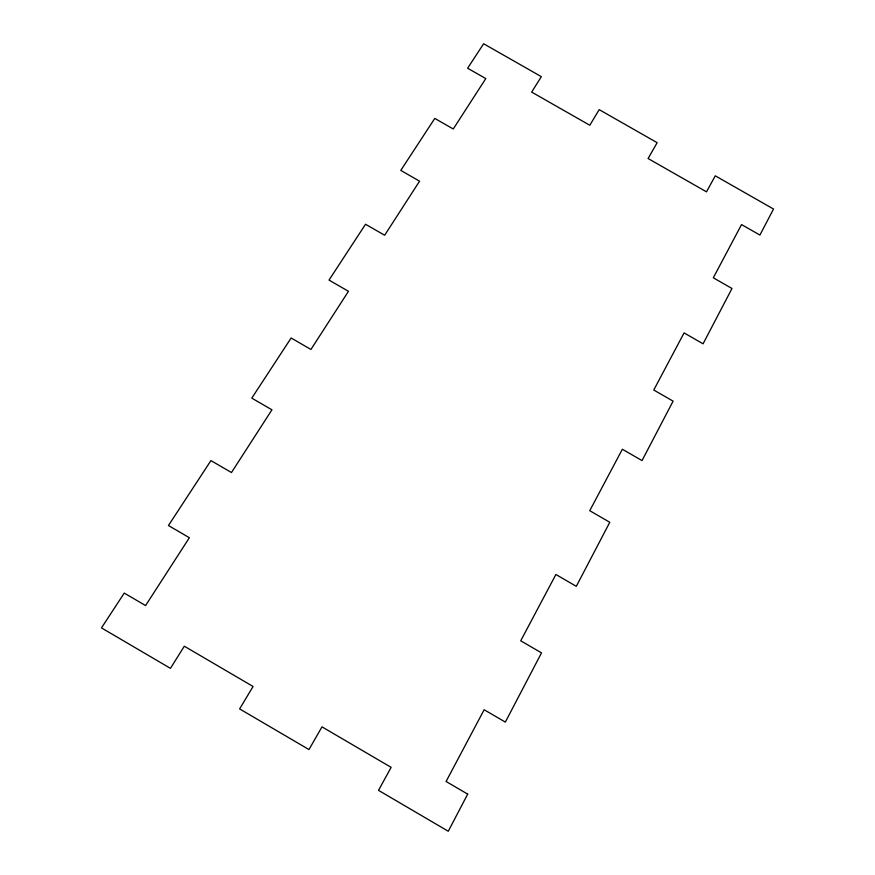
<?xml version="1.0" encoding="UTF-8"?>
<svg xmlns="http://www.w3.org/2000/svg" width="875" height="875" viewBox="0 0 875 875"><rect width="100%" height="100%" fill="white"/><g stroke="black" fill="none" stroke-linecap="round" stroke-linejoin="round"><path stroke-width="1.31" d="M467.688 794.128L448.273 831.25L378.525 790.355L391.136 767.353L322 726.862L308.973 749.569L239.619 708.903L253.072 686.481L184.319 646.209L170.45 668.347L101.478 627.9L124.25 593.086L145.578 605.566L189.372 537.731L168.448 525.525L210.93 460.589L231.47 472.533L271.95 409.817L251.792 398.125L291.134 338.002L310.931 349.453L348.469 291.298L329.022 280.087L365.542 224.252L384.661 235.244L419.562 181.18L400.783 170.395L434.787 118.42L453.261 128.986L485.8 78.586L467.633 68.217L483.634 43.75L541.341 76.65L531.672 92.083L589.805 125.256L599.189 109.637L657.158 142.691L648.08 158.517L706.497 191.844L715.28 175.82L773.522 209.037L759.916 235.058L741.552 224.58L713.311 277.791L731.992 288.488L703.073 343.809L684.075 332.905L653.767 390.02L673.105 401.144L642.031 460.589L622.355 449.247L589.75 510.694L609.788 522.277L576.308 586.327L555.898 574.492L520.723 640.795L541.516 652.881L505.334 722.094L484.148 709.734L446.086 781.484L467.688 794.128"/></g></svg>
